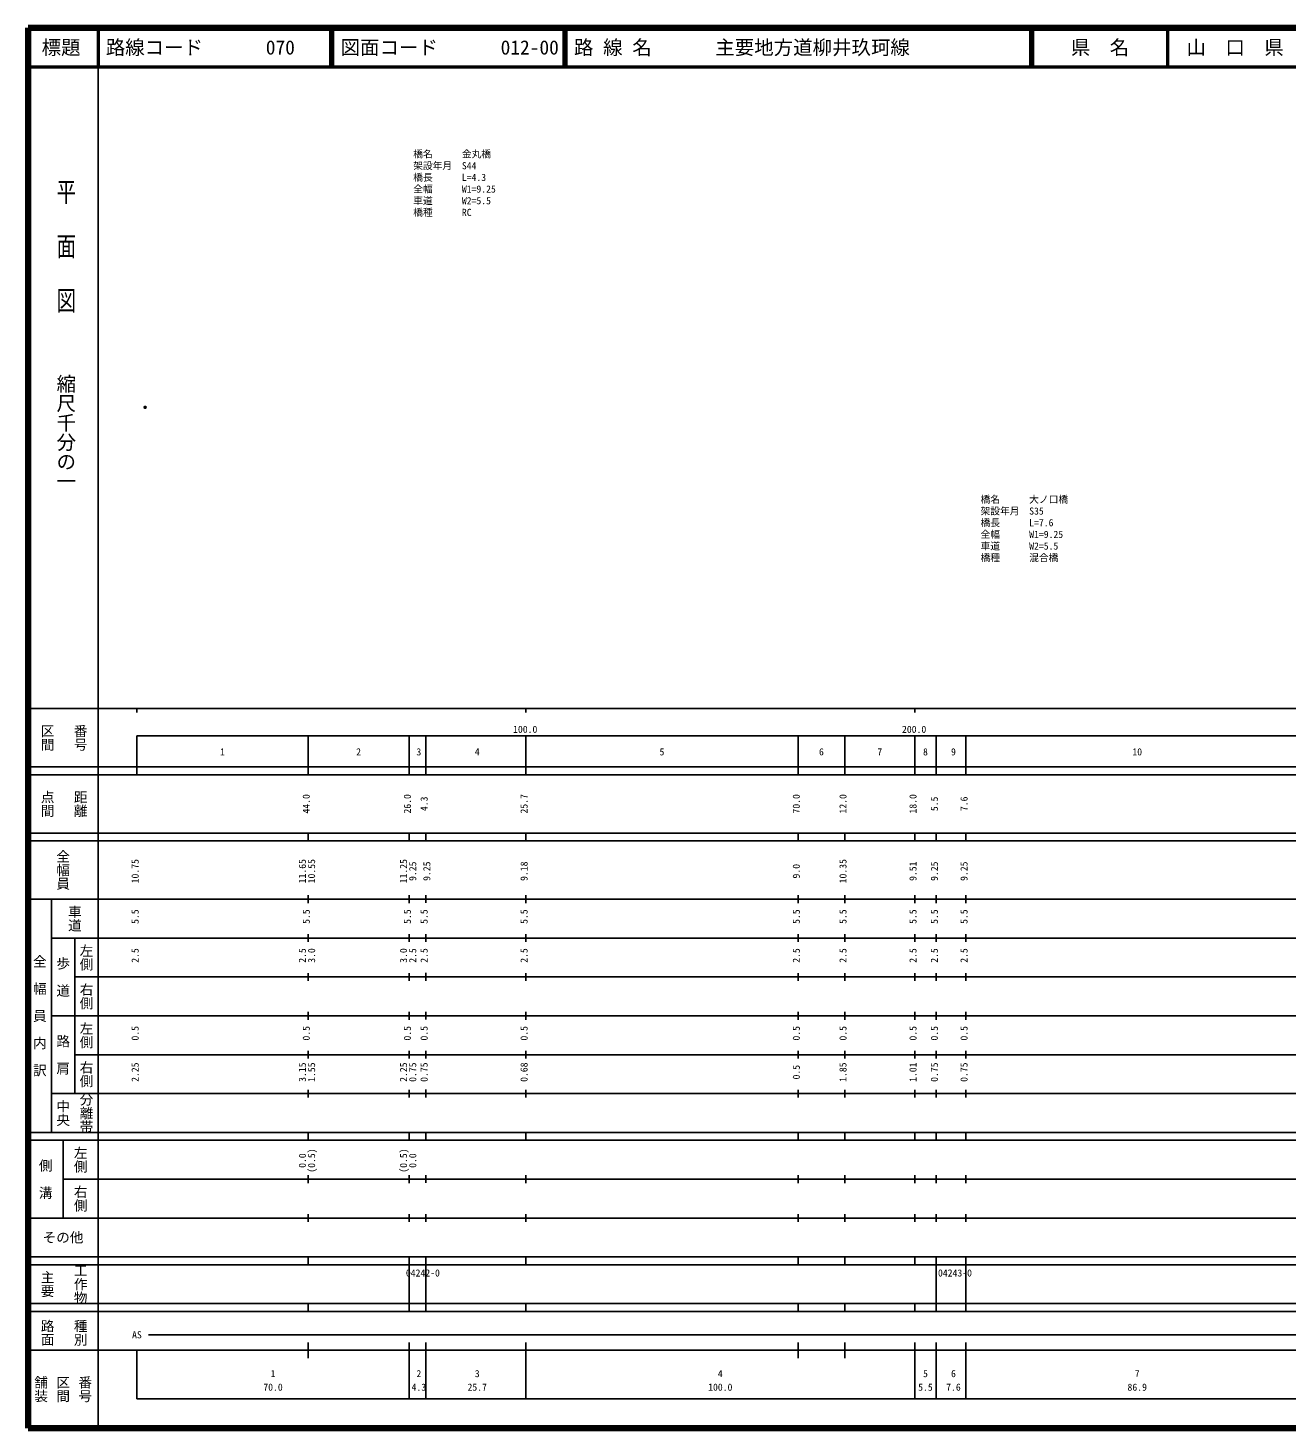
# Model space of a CAD drawing. Units: millimetres on the paper, with parts at other scales. Extents: x 40 to 680, y 20 to 380.
# Drawn here: x 40 to 363.7, y 20 to 380 of the extents above; entities that cross this region are included whole.
import ezdxf
from ezdxf.enums import TextEntityAlignment as Align

# ---------------------------------------------------------------- set-up
doc = ezdxf.new("R2010")
doc.units = ezdxf.units.MM
doc.header["$PDMODE"] = 32
doc.header["$PDSIZE"] = 0.5
for name, color, linetype in [('M-OTRS', 6, 'Continuous'), ('M-STR-HTXT', 7, 'Continuous'), ('M-TTL-TXT', 7, 'Continuous')]:
    doc.layers.add(name, color=color, linetype=linetype)
for name, color, linetype, lineweight in [('M-TTL', 2, 'Continuous', 140), ('M-TTL-BAND', 7, 'Continuous', 25), ('M-TTL-LINE', 7, 'Continuous', 50)]:
    doc.layers.add(name, color=color, linetype=linetype, lineweight=lineweight)
doc.styles.add('@ＭＳ ゴシック', font='')
doc.styles.add('ＭＳ ゴシック', font='')
doc.styles.get('@ＭＳ ゴシック').set_extended_font_data('@MS Gothic')
doc.styles.get('ＭＳ ゴシック').set_extended_font_data('MS Gothic')

msp = doc.modelspace()

# ---------------------------------------------------------------- linework, layer by layer
at = {"layer": 'M-OTRS'}
msp.add_point((70.116, 282.454), dxfattribs=at)
at = {"layer": 'M-TTL'}
for p, q in [((40, 380), (40, 20)), ((680, 380), (40, 380)), ((40, 20), (680, 20))]:
    msp.add_line(p, q, dxfattribs=at)
at = {"layer": 'M-TTL-BAND'}
for p, q in [((58, 370), (58, 20)), ((40, 205), (579, 205)), ((68, 205), (68, 204)), ((168, 205), (168, 204)), ((268, 205), (268, 204)), ((68, 198), (579, 198)), ((68, 198), (68, 188)), ((112, 188), (112, 198)), ((138, 188), (138, 198)), ((142.3, 188.005), (142.3, 198.005)), ((168, 188), (168, 198)), ((238, 188), (238, 198)), ((250, 188), (250, 198)), ((268, 188), (268, 198)), ((273.5, 188), (273.5, 198)), ((281.125, 188), (281.125, 198)), ((40, 190), (579, 190)), ((40, 188), (579, 188)), ((40, 173), (579, 173)), ((112, 171), (112, 173)), ((138, 171), (138, 173)), ((142.3, 171.005), (142.3, 173.005)), ((168, 171), (168, 173)), ((238, 171), (238, 173)), ((250, 171), (250, 173)), ((268, 171), (268, 173)), ((273.5, 171), (273.5, 173)), ((281.125, 171), (281.125, 173)), ((40, 171), (579, 171)), ((40, 156), (579, 156)), ((46, 96), (46, 156)), ((112, 155), (112, 157)), ((138, 155), (138, 157)), ((142.3, 155.005), (142.3, 157.005)), ((168, 155), (168, 157)), ((238, 155), (238, 157)), ((250, 155), (250, 157)), ((268, 155), (268, 157)), ((273.5, 155), (273.5, 157)), ((281.125, 155), (281.125, 157)), ((46, 146), (579, 146)), ((52, 146), (52, 106)), ((112, 145), (112, 147)), ((138, 145), (138, 147)), ((142.3, 145.005), (142.3, 147.005)), ((168, 145), (168, 147)), ((238, 145), (238, 147)), ((250, 145), (250, 147)), ((268, 145), (268, 147)), ((273.5, 145), (273.5, 147)), ((281.125, 145), (281.125, 147)), ((112, 135), (112, 137)), ((138, 135), (138, 137)), ((142.3, 135.005), (142.3, 137.005)), ((168, 135), (168, 137)), ((238, 135), (238, 137)), ((250, 135), (250, 137)), ((268, 135), (268, 137)), ((273.5, 135), (273.5, 137)), ((281.125, 135), (281.125, 137)), ((52, 136), (579, 136)), ((46, 126), (579, 126)), ((112, 125), (112, 127)), ((138, 125), (138, 127)), ((142.3, 125.005), (142.3, 127.005)), ((168, 125), (168, 127)), ((238, 125), (238, 127)), ((250, 125), (250, 127)), ((268, 125), (268, 127)), ((273.5, 125), (273.5, 127)), ((281.125, 125), (281.125, 127)), ((52, 116), (579, 116)), ((112, 115), (112, 117)), ((138, 115), (138, 117)), ((142.3, 115.005), (142.3, 117.005)), ((168, 115), (168, 117)), ((238, 115), (238, 117)), ((250, 115), (250, 117)), ((268, 115), (268, 117)), ((273.5, 115), (273.5, 117)), ((281.125, 115), (281.125, 117)), ((46, 106), (579, 106)), ((112, 105), (112, 107)), ((138, 105), (138, 107)), ((142.3, 105.005), (142.3, 107.005)), ((168, 105), (168, 107)), ((238, 105), (238, 107)), ((250, 105), (250, 107)), ((268, 105), (268, 107)), ((273.5, 105), (273.5, 107)), ((281.125, 105), (281.125, 107)), ((40, 96), (579, 96)), ((40, 94), (579, 94)), ((49, 94), (49, 74)), ((112, 94), (112, 96)), ((138, 94), (138, 96)), ((142.3, 94.005), (142.3, 96.005)), ((168, 94), (168, 96)), ((238, 94), (238, 96)), ((250, 94), (250, 96)), ((268, 94), (268, 96)), ((273.5, 94), (273.5, 96)), ((281.125, 94), (281.125, 96)), ((49, 84), (579, 84)), ((112, 83), (112, 85)), ((138, 83), (138, 85)), ((142.3, 83.005), (142.3, 85.005)), ((168, 83), (168, 85)), ((238, 83), (238, 85)), ((250, 83), (250, 85)), ((268, 83), (268, 85)), ((273.5, 83), (273.5, 85)), ((281.125, 83), (281.125, 85)), ((40, 74), (579, 74)), ((112, 73), (112, 75)), ((138, 73), (138, 75)), ((142.3, 73.005), (142.3, 75.005)), ((168, 73), (168, 75)), ((238, 73), (238, 75)), ((250, 73), (250, 75)), ((268, 73), (268, 75)), ((273.5, 73), (273.5, 75)), ((281.125, 73), (281.125, 75)), ((40, 64), (579, 64)), ((40, 62), (579, 62)), ((112, 62), (112, 64)), ((138, 62), (138, 64)), ((138, 52), (138, 62)), ((142.3, 62.005), (142.3, 64.005)), ((142.3, 52.005), (142.3, 62.005)), ((168, 62), (168, 64)), ((238, 62), (238, 64)), ((250, 62), (250, 64)), ((268, 62), (268, 64)), ((273.5, 62), (273.5, 64)), ((273.5, 52), (273.5, 62)), ((281.125, 62), (281.125, 64)), ((281.125, 52), (281.125, 62)), ((40, 52), (579, 52)), ((112, 50), (112, 52)), ((138, 50), (138, 52)), ((142.3, 50.005), (142.3, 52.005)), ((168, 50), (168, 52)), ((238, 50), (238, 52)), ((250, 50), (250, 52)), ((268, 50), (268, 52)), ((273.5, 50), (273.5, 52)), ((281.125, 50), (281.125, 52)), ((40, 50), (579, 50)), ((71, 44), (565, 44)), ((40, 40), (579, 40)), ((68, 40), (68, 27.5)), ((112, 38), (112, 42)), ((138, 27.5), (138, 42)), ((142.3, 27.505), (142.3, 42.005)), ((168, 27.5), (168, 42)), ((238, 38), (238, 42)), ((250, 38), (250, 42)), ((268, 27.5), (268, 42)), ((273.5, 27.5), (273.5, 42)), ((281.125, 27.5), (281.125, 42)), ((68, 27.5), (579, 27.5))]:
    msp.add_line(p, q, dxfattribs=at)
at = {"layer": 'M-TTL-LINE'}
for p, q in [((58, 380), (58, 370)), ((117.75, 380), (117.75, 370)), ((118.25, 380), (118.25, 370)), ((177.75, 380), (177.75, 370)), ((178.25, 380), (178.25, 370)), ((297.75, 380), (297.75, 370)), ((298.25, 380), (298.25, 370)), ((333, 380), (333, 370)), ((40, 370), (680, 370))]:
    msp.add_line(p, q, dxfattribs=at)

# ---------------------------------------------------------------- texts
at = {"layer": 'M-STR-HTXT', "style": 'ＭＳ ゴシック'}
for s, p in [('橋名\u3000\u3000\u3000金丸橋', (139.055, 346.127)), ('架設年月\u3000S44', (139.055, 343.127)), ('橋長\u3000\u3000\u3000L=4.3', (139.055, 340.127)), ('全幅\u3000\u3000\u3000W1=9.25', (139.055, 337.127)), ('車道\u3000\u3000\u3000W2=5.5', (139.055, 334.127)), ('橋種\u3000\u3000\u3000RC', (139.055, 331.127)), ('橋名\u3000\u3000\u3000大ノ口橋', (284.927, 257.322)), ('架設年月\u3000S35', (284.927, 254.322)), ('橋長\u3000\u3000\u3000L=7.6', (284.927, 251.322)), ('全幅\u3000\u3000\u3000W1=9.25', (284.927, 248.322)), ('橋種\u3000\u3000\u3000混合橋', (284.927, 242.322)), ('車道\u3000\u3000\u3000W2=5.5', (284.927, 245.322))]:
    msp.add_text(s, height=1.833, dxfattribs=at).set_placement(p, align=Align.BOTTOM_LEFT)
at = {"layer": 'M-TTL-BAND', "style": '@ＭＳ ゴシック', "width": 1.4}
msp.add_text('平  面  図', height=3.666, rotation=270, dxfattribs=at).set_placement((49.777, 306.475), align=Align.MIDDLE_RIGHT)
at = {"layer": 'M-TTL-BAND', "style": '@ＭＳ ゴシック'}
msp.add_text('縮尺千分の一', height=3.666, rotation=270, dxfattribs=at).set_placement((49.777, 261.03), align=Align.MIDDLE_RIGHT)
for s, p in [('区間', (45, 197.5)), ('番号', (53.5, 197.5)), ('点間', (45, 180.5)), ('距離', (53.5, 180.5)), ('全幅員', (49, 163.5)), ('車道', (52, 151)), ('左側', (55, 141)), ('全\u3000幅\u3000員\u3000内\u3000訳', (43, 126)), ('歩\u3000道', (49, 136)), ('右側', (55, 131)), ('左側', (55, 121)), ('路\u3000肩', (49, 116)), ('右側', (55, 111)), ('分離帯', (55, 101)), ('中央', (49, 101)), ('左側', (53.5, 89)), ('側\u3000溝', (44.5, 84)), ('右側', (53.5, 79)), ('工作物', (53.5, 57)), ('主要', (45, 57)), ('路面', (45, 44.5)), ('種別', (53.5, 44.5)), ('舗装', (43.333, 30)), ('区間', (49, 30)), ('番号', (54.667, 30))]:
    msp.add_text(s, height=2.566, rotation=270, dxfattribs=at).set_placement(p, align=Align.MIDDLE_CENTER)
at = {"layer": 'M-TTL-BAND', "style": 'ＭＳ ゴシック'}
for s, p in [('100.0', (167.844, 198.195)), ('200.0', (267.844, 198.195)), ('1', (90, 192.405)), ('2', (125, 192.405)), ('3', (140.5, 192.405)), ('4', (155.5, 192.405)), ('5', (203, 192.405)), ('6', (244, 192.405)), ('7', (259, 192.405)), ('8', (270.75, 192.405)), ('9', (277.95, 192.405)), ('10', (325.2, 192.405)), ('AS', (68, 42.5)), ('1', (103, 32.523)), ('2', (140.5, 32.523)), ('3', (155.5, 32.523)), ('4', (218, 32.523)), ('5', (270.75, 32.523)), ('6', (277.95, 32.523)), ('7', (325.2, 32.523)), ('70.0', (103, 29.033)), ('4.3', (140.5, 29.033)), ('25.7', (155.5, 29.033)), ('100.0', (218, 29.033)), ('5.5', (270.75, 29.033)), ('7.6', (277.95, 29.033)), ('86.9', (325.2, 29.033))]:
    msp.add_text(s, height=1.833, dxfattribs=at).set_placement(p, align=Align.BOTTOM_CENTER)
for s, p in [('44.0', (113, 180.5)), ('26.0', (139, 180.5)), ('4.3', (143.3, 180.505)), ('25.7', (169, 180.5)), ('70.0', (239, 180.5)), ('12.0', (251, 180.5)), ('18.0', (269, 180.5)), ('5.5', (274.5, 180.5)), ('7.6', (282.125, 180.5)), ('10.75', (69, 163.174)), ('11.65', (112, 163.174)), ('10.55', (114.37, 163.174)), ('11.25', (138, 163.174)), ('10.35', (251, 163.174)), ('9.25', (140.37, 163.174)), ('9.25', (144, 163.174)), ('9.18', (169, 163.174)), ('9.0', (239, 163.174)), ('9.51', (269, 163.174)), ('9.25', (274.5, 163.174)), ('9.25', (282.125, 163.174)), ('5.5', (69, 151.5)), ('5.5', (113, 151.5)), ('5.5', (139, 151.5)), ('5.5', (143.3, 151.505)), ('5.5', (169, 151.5)), ('5.5', (239, 151.5)), ('5.5', (251, 151.5)), ('5.5', (269, 151.5)), ('5.5', (274.5, 151.5)), ('5.5', (282.125, 151.5)), ('2.5', (69, 141.5)), ('2.5', (112, 141.5)), ('3.0', (114.37, 141.5)), ('3.0', (138, 141.5)), ('2.5', (140.37, 141.5)), ('2.5', (143.3, 141.505)), ('2.5', (169, 141.5)), ('2.5', (239, 141.5)), ('2.5', (251, 141.5)), ('2.5', (269, 141.5)), ('2.5', (274.5, 141.5)), ('2.5', (282.125, 141.5)), ('0.5', (69, 121.5)), ('0.5', (113, 121.5)), ('0.5', (139, 121.5)), ('0.5', (143.3, 121.505)), ('0.5', (169, 121.5)), ('0.5', (239, 121.5)), ('0.5', (251, 121.5)), ('0.5', (269, 121.5)), ('0.5', (274.5, 121.5)), ('0.5', (282.125, 121.5)), ('2.25', (69, 111.5)), ('3.15', (112, 111.5)), ('1.55', (114.37, 111.5)), ('2.25', (138, 111.5)), ('0.75', (140.37, 111.5)), ('0.75', (143.3, 111.505)), ('0.68', (169, 111.5)), ('0.5', (239, 111.5)), ('1.85', (251, 111.5)), ('1.01', (269, 111.5)), ('0.75', (274.5, 111.5)), ('0.75', (282.125, 111.5)), ('0.0', (112, 88.764)), ('(0.5)', (114.37, 88.764)), ('(0.5)', (138, 88.764)), ('0.0', (140.37, 88.764))]:
    msp.add_text(s, height=1.833, rotation=90, dxfattribs=at).set_placement(p, align=Align.BOTTOM_CENTER)
msp.add_text('その他', height=2.566, dxfattribs=at).set_placement((49, 69), align=Align.MIDDLE_CENTER)
for s, p in [('04242-0', (137.167, 58.405)), ('04243-0', (273.975, 58.405))]:
    msp.add_text(s, height=1.833, dxfattribs=at).set_placement(p, align=Align.BOTTOM_LEFT)
at = {"layer": 'M-TTL-TXT', "style": 'ＭＳ ゴシック'}
for s, p in [('標題', (48.5, 375)), ('県\u3000名', (315.625, 375)), ('山\u3000口\u3000県', (350.375, 375))]:
    msp.add_text(s, height=3.666, dxfattribs=at).set_placement(p, align=Align.MIDDLE_CENTER)
for s, p in [('路線コード', (60, 375)), ('070', (101.142, 375)), ('070', (101.142, 375)), ('070', (101.142, 375)), ('図面コード', (120.38, 375)), ('012-00', (161.521, 375)), ('路 線 名', (180.38, 375)), ('主要地方道柳井玖珂線', (216.734, 375))]:
    msp.add_text(s, height=3.666, dxfattribs=at).set_placement(p, align=Align.MIDDLE_LEFT)

doc.saveas('drawing.dxf')
